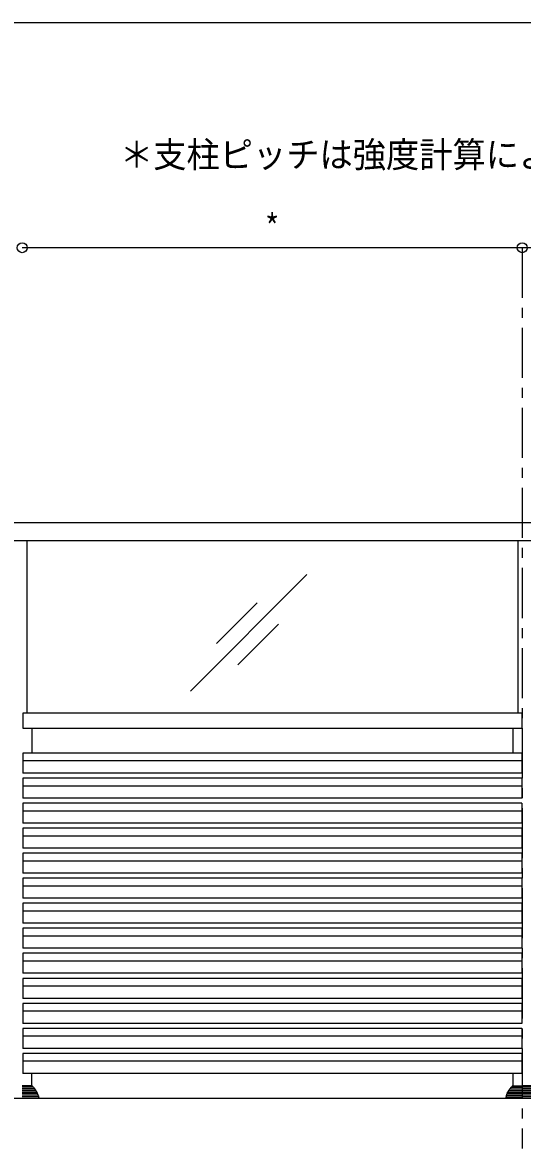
# Model space of a CAD drawing. Units: millimetres at full size, sheet at 1:5; details may follow other scales. Extents: x -1050 to 1050, y -742 to 742.
# Drawn here: x 328 to 578, y 120 to 682 of the extents above; entities that cross this region are included whole.
import ezdxf
from ezdxf.enums import TextEntityAlignment as Align

# ---------------------------------------------------------------- set-up
doc = ezdxf.new("R2010")
doc.units = ezdxf.units.MM
doc.header["$LTSCALE"] = 5
doc.linetypes.add('CHAIN1', pattern=[8, 5, -1, 1, -1])
doc.layers.add('0-9_文字', color=3, linetype='Continuous', lineweight=20)
doc.layers.add('1-5_図枠1_1', color=7, linetype='Continuous')
doc.layers.add('1-6_姿図', color=7, linetype='Continuous')
doc.styles.add('ＭＳ ゴシック', font='')
doc.styles.get('ＭＳ ゴシック').set_extended_font_data('MS Gothic')

# ---------------------------------------------------------------- blocks, each defined once
blk = doc.blocks.new('dimension_origin')
at = {"color": 0, "linetype": 'Continuous', "lineweight": -2}
blk.add_circle((0, 0), 1.25, dxfattribs=at)

msp = doc.modelspace()

# ---------------------------------------------------------------- linework, layer by layer
at = {"layer": '1-5_図枠1_1'}
msp.add_line((-990, 682.5), (703.535, 682.5), dxfattribs=at)
at = {"layer": '1-6_姿図'}
for p, q in [((577.5, 570), (327.5, 570)), ((827.5, 570), (577.5, 570)), ((872.5, 432.5), (-90, 432.5)), ((-90, 423.75), (872.5, 423.75)), ((329.75, 423.75), (329.75, 337.5)), ((575.25, 423.75), (575.25, 337.5)), ((411.544, 348.481), (469.846, 406.783)), ((424.663, 372.206), (444.993, 392.537)), ((435.269, 361.6), (455.6, 381.93)), ((327.75, 337.5), (327.75, 330)), ((577.25, 337.5), (327.75, 337.5)), ((577.25, 337.5), (577.25, 330)), ((327.75, 330), (577.25, 330)), ((332.25, 330), (332.25, 317.5)), ((572.75, 330), (572.75, 317.5)), ((327.75, 317.5), (327.75, 307.5)), ((577.25, 317.5), (327.75, 317.5)), ((577.25, 317.5), (577.25, 307.5)), ((327.75, 313.75), (577.25, 313.75)), ((577.25, 307.5), (327.75, 307.5)), ((327.75, 305), (327.75, 295)), ((577.25, 305), (327.75, 305)), ((577.25, 305), (577.25, 295)), ((327.75, 301.25), (577.25, 301.25)), ((577.25, 295), (327.75, 295)), ((327.75, 292.5), (327.75, 282.5)), ((577.25, 292.5), (327.75, 292.5)), ((577.25, 292.5), (577.25, 282.5)), ((327.75, 288.75), (577.25, 288.75)), ((577.25, 282.5), (327.75, 282.5)), ((327.75, 280), (327.75, 270)), ((577.25, 280), (327.75, 280)), ((327.75, 276.25), (577.25, 276.25)), ((577.25, 280), (577.25, 270)), ((577.25, 270), (327.75, 270)), ((327.75, 267.5), (327.75, 257.5)), ((577.25, 267.5), (327.75, 267.5)), ((577.25, 267.5), (577.25, 257.5)), ((327.75, 263.75), (577.25, 263.75)), ((577.25, 257.5), (327.75, 257.5)), ((327.75, 255), (327.75, 245)), ((577.25, 255), (327.75, 255)), ((577.25, 255), (577.25, 245)), ((327.75, 251.25), (577.25, 251.25)), ((577.25, 245), (327.75, 245)), ((327.75, 242.5), (327.75, 232.5)), ((577.25, 242.5), (327.75, 242.5)), ((577.25, 242.5), (577.25, 232.5)), ((327.75, 238.75), (577.25, 238.75)), ((577.25, 232.5), (327.75, 232.5)), ((327.75, 230), (327.75, 220)), ((577.25, 230), (327.75, 230)), ((327.75, 226.25), (577.25, 226.25)), ((577.25, 230), (577.25, 220)), ((577.25, 220), (327.75, 220)), ((327.75, 217.5), (327.75, 207.5)), ((577.25, 217.5), (327.75, 217.5)), ((327.75, 213.75), (577.25, 213.75)), ((577.25, 217.5), (577.25, 207.5)), ((577.25, 207.5), (327.75, 207.5)), ((327.75, 205), (327.75, 195)), ((577.25, 205), (327.75, 205)), ((577.25, 205), (577.25, 195)), ((327.75, 201.25), (577.25, 201.25)), ((577.25, 195), (327.75, 195)), ((327.75, 192.5), (327.75, 182.5)), ((577.25, 192.5), (327.75, 192.5)), ((577.25, 192.5), (577.25, 182.5)), ((327.75, 188.75), (577.25, 188.75)), ((577.25, 182.5), (327.75, 182.5)), ((327.75, 180), (327.75, 170)), ((577.25, 180), (327.75, 180)), ((577.25, 180), (577.25, 170)), ((327.75, 176.25), (577.25, 176.25)), ((577.25, 170), (327.75, 170)), ((327.75, 167.5), (327.75, 157.5)), ((577.25, 167.5), (327.75, 167.5)), ((327.75, 163.75), (577.25, 163.75)), ((577.25, 167.5), (577.25, 157.5)), ((577.25, 157.5), (327.75, 157.5)), ((332.25, 151.25), (332.25, 157.5)), ((572.75, 157.5), (572.75, 151.25)), ((332.25, 151.25), (327.5, 151.25)), ((332.973, 150.6), (327.5, 150.6)), ((333.618, 149.8), (327.5, 149.8)), ((334.14, 149.001), (327.5, 149.001)), ((334.592, 148.2), (327.5, 148.2)), ((334.995, 147.407), (327.5, 147.407)), ((335.313, 146.6), (327.5, 146.6)), ((332.75, 150.75), (332.75, 150.6)), ((333.427, 150.1), (333.427, 149.8)), ((334.076, 149.302), (334.076, 149.001)), ((334.592, 148.524), (334.592, 148.2)), ((334.995, 147.76), (334.995, 147.407)), ((335.313, 147.014), (335.313, 146.599)), ((335.559, 146.311), (335.559, 145.8)), ((569.441, 146.311), (569.441, 145.8)), ((569.687, 147.014), (569.687, 146.599)), ((569.687, 146.6), (577.5, 146.6)), ((570.005, 147.76), (570.005, 147.407)), ((570.005, 147.407), (577.5, 147.407)), ((570.408, 148.524), (570.408, 148.2)), ((570.408, 148.2), (577.5, 148.2)), ((570.86, 149.001), (577.5, 149.001)), ((570.924, 149.302), (570.924, 149.001)), ((571.382, 149.8), (577.5, 149.8)), ((571.573, 150.1), (571.573, 149.8)), ((572.027, 150.6), (577.5, 150.6)), ((572.25, 150.75), (572.25, 150.6)), ((572.75, 151.25), (577.5, 151.25)), ((582.25, 151.25), (577.5, 151.25)), ((582.973, 150.6), (577.5, 150.6)), ((583.618, 149.8), (577.5, 149.8)), ((584.14, 149.001), (577.5, 149.001)), ((584.592, 148.2), (577.5, 148.2)), ((584.995, 147.407), (577.5, 147.407)), ((585.313, 146.6), (577.5, 146.6)), ((877.5, 145), (-90, 145)), ((335.559, 145.8), (327.5, 145.8)), ((335.75, 145.482), (335.75, 145)), ((569.25, 145.482), (569.25, 145)), ((569.441, 145.8), (577.5, 145.8)), ((585.559, 145.8), (577.5, 145.8))]:
    msp.add_line(p, q, dxfattribs=at)
at = {"layer": '1-6_姿図', "linetype": 'CHAIN1'}
msp.add_line((577.5, 570), (577.5, 120), dxfattribs=at)
at = {"layer": '1-6_姿図'}
for centre, radius, start, end in [((332.25, 150.75), 0.5, 0, 90), ((332.916, 150.089), 0.512, 1.20369, 93.43866), ((333.588, 149.312), 0.488, 358.74477, 93.42932), ((334.127, 148.536), 0.466, 358.561, 88.35526), ((334.58, 147.785), 0.415, 356.50937, 88.37725), ((334.944, 147.04), 0.37, 355.88779, 82.12455), ((335.256, 146.303), 0.303, 1.53857, 79.07898), ((569.744, 146.303), 0.303, 100.92102, 178.46143), ((570.056, 147.04), 0.37, 97.87545, 184.11221), ((570.42, 147.785), 0.415, 91.62275, 183.49063), ((570.873, 148.536), 0.466, 91.64474, 181.439), ((571.412, 149.312), 0.488, 86.57068, 181.25523), ((572.084, 150.089), 0.512, 86.56134, 178.79631), ((572.75, 150.75), 0.5, 90, 180), ((335.386, 145.48), 0.364, 0.28944, 61.66375), ((569.614, 145.48), 0.364, 118.33625, 179.71056)]:
    msp.add_arc(centre, radius, start, end, dxfattribs=at)

# ---------------------------------------------------------------- block references
at = {"layer": '1-6_姿図', "xscale": 2, "yscale": 2, "rotation": 180}
for p in [(327.5, 570), (577.5, 570)]:
    msp.add_blockref('dimension_origin', p, dxfattribs=at)
at = {"layer": '1-6_姿図', "xscale": 2, "yscale": 2}
for p in [(327.5, 570), (577.5, 570)]:
    msp.add_blockref('dimension_origin', p, dxfattribs=at)

# ---------------------------------------------------------------- texts
at = {"layer": '0-9_文字', "style": 'ＭＳ ゴシック', "width": 0.95}
msp.add_text('＊支柱ピッチは強度計算による', height=12.83, dxfattribs=at).set_placement((376.373, 606.251), align=Align.BOTTOM_LEFT)
at = {"layer": '1-6_姿図', "style": 'ＭＳ ゴシック', "width": 0.85}
msp.add_text('*', height=12.83, dxfattribs=at).set_placement((448.75, 570), align=Align.BOTTOM_LEFT)

doc.saveas('drawing.dxf')
